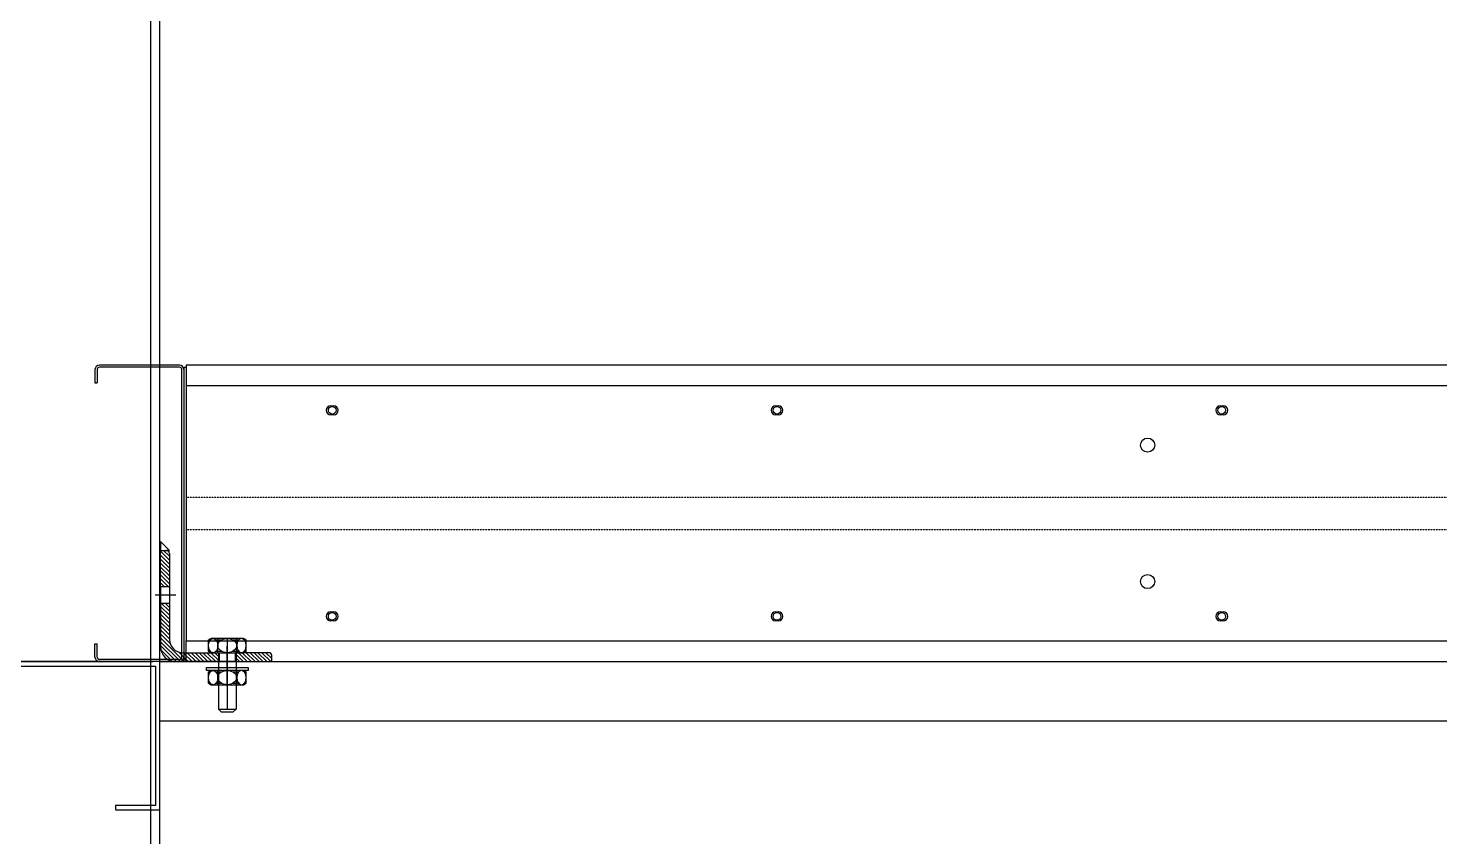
# Model space of a CAD drawing. Header units: millimetres. Extents: x -198529 to 244266, y -64 to 158464.
# Drawn here: x -170034 to -169082, y 110572 to 111117 of the extents above; entities that cross this region are included whole.
import ezdxf

# ---------------------------------------------------------------- set-up
doc = ezdxf.new("R2010")
doc.units = ezdxf.units.MM
for name, pattern in [('HIDDEN', [0.2, 0.1, -0.1]), ('HIDDEN2', [4.7625, 3.175, -1.5875]), ('X-HL-AR-F1-SEC-00-01$0$DASHED2', [0.375, 0.25, -0.125])]:
    doc.linetypes.add(name, pattern=pattern)
for name, color, linetype in [('0-DCC', 30, 'Continuous'), ('0-DCC-STRUC', 180, 'Continuous'), ('0-DCC-STRUC-T', 4, 'Continuous'), ('ANGEL STEEL_75x75x3.0', 22, 'Continuous'), ('BOLTS', 3, 'Continuous'), ('K-CEIL-DCC-RACK', 10, 'Continuous')]:
    doc.layers.add(name, color=color, linetype=linetype)
pattern_1 = [(45, (70645.0448, 93964.8255), (-1.325825215, 1.325825215), [])]

# ---------------------------------------------------------------- blocks, each defined once
blk = doc.blocks.new('DCC2850x2300(右)水平')
at = {"color": 0, "linetype": 'Continuous'}
for p, q in [((52351.27, -142094.53), (52297.27, -142094.53)), ((55002.77, -142094.53), (52355.77, -142094.53)), ((52355.77, -142094.53), (52355.77, -142108.53)), ((52294.27, -142097.53), (52294.27, -142106.53)), ((52295.77, -142097.53), (52295.77, -142106.53)), ((52351.27, -142096.03), (52297.27, -142096.03)), ((52352.77, -142291.53), (52352.77, -142097.53)), ((52354.27, -142096.03), (52355.77, -142096.03)), ((52354.27, -142096.03), (52354.27, -142293.03)), ((52294.27, -142106.53), (52295.77, -142106.53)), ((55002.77, -142108.53), (52355.77, -142108.53)), ((52355.77, -142108.53), (52355.77, -142280.53)), ((52453.27, -142122.03), (52455.27, -142122.03)), ((52753.27, -142122.03), (52755.27, -142122.03)), ((53053.27, -142122.03), (53055.27, -142122.03)), ((52455.27, -142128.03), (52453.27, -142128.03)), ((52755.27, -142128.03), (52753.27, -142128.03)), ((53055.27, -142128.03), (53053.27, -142128.03)), ((52453.27, -142261.03), (52455.27, -142261.03)), ((52753.27, -142261.03), (52755.27, -142261.03)), ((53053.27, -142261.03), (53055.27, -142261.03)), ((52455.27, -142267.03), (52453.27, -142267.03)), ((52755.27, -142267.03), (52753.27, -142267.03)), ((53055.27, -142267.03), (53053.27, -142267.03)), ((52294.27, -142282.53), (52295.77, -142282.53)), ((52294.27, -142291.53), (52294.27, -142282.53)), ((52295.77, -142291.53), (52295.77, -142282.53)), ((52355.77, -142280.53), (55002.77, -142280.53)), ((52355.77, -142294.53), (52355.77, -142280.53)), ((52351.27, -142293.03), (52297.27, -142293.03)), ((52351.27, -142294.53), (52297.27, -142294.53)), ((52354.27, -142293.03), (52355.77, -142293.03)), ((52355.77, -142294.53), (55002.77, -142294.53))]:
    blk.add_line(p, q, dxfattribs=at)
at = {"color": 0, "linetype": 'HIDDEN'}
for p, q in [((52355.77, -142183.53), (55004.27, -142183.53)), ((52355.77, -142205.53), (55004.27, -142205.53))]:
    blk.add_line(p, q, dxfattribs=at)
at = {"color": 0, "linetype": 'Continuous'}
for centre, radius in [((52454.27, -142125.03), 2.6), ((52754.27, -142125.03), 2.6), ((53054.27, -142125.03), 2.6), ((53004.27, -142148.53), 4.77), ((53004.27, -142240.53), 4.77), ((52454.27, -142264.03), 2.6), ((52754.27, -142264.03), 2.6), ((53054.27, -142264.03), 2.6)]:
    blk.add_circle(centre, radius, dxfattribs=at)
for centre, radius, start, end in [((52297.27, -142097.53), 3, 90, 180), ((52351.27, -142097.53), 3, 0, 90), ((52297.27, -142097.53), 1.5, 90, 180), ((52351.27, -142097.53), 1.5, 0, 90), ((52453.27, -142125.03), 3, 90, 270), ((52455.27, -142125.03), 3, 270, 90), ((52753.27, -142125.03), 3, 90, 270), ((52755.27, -142125.03), 3, 270, 90), ((53053.27, -142125.03), 3, 90, 270), ((53055.27, -142125.03), 3, 270, 90), ((52453.27, -142264.03), 3, 90, 270), ((52455.27, -142264.03), 3, 270, 90), ((52753.27, -142264.03), 3, 90, 270), ((52755.27, -142264.03), 3, 270, 90), ((53053.27, -142264.03), 3, 90, 270), ((53055.27, -142264.03), 3, 270, 90), ((52297.27, -142291.53), 3, 180, 270), ((52297.27, -142291.53), 1.5, 180, 270), ((52351.27, -142291.53), 3, 270, 0), ((52351.27, -142291.53), 1.5, 270, 0)]:
    blk.add_arc(centre, radius, start, end, dxfattribs=at)
blk = doc.blocks.new('H-方柱-200x8-X8')
blk.add_lwpolyline([(-100, -1190), (100, -1190), (100, 4860.48), (-100, 4860.48)], close=True)
at = {"linetype": 'HIDDEN2', "ltscale": 0.1}
blk.add_lwpolyline([(-94, -1190), (94, -1190), (94, 4860.48), (-94, 4860.48)], close=True, dxfattribs=at)
blk = doc.blocks.new('A$C2DBF4B5B')
h = blk.add_hatch()
h.set_pattern_fill('ANSI31', color=256, scale=15, style=0)
h.set_pattern_definition(pattern_1)
edge = h.paths.add_edge_path()
edge.add_line((39.5, 75), (10, 75))
edge.add_arc((10, 65), 10, 90, 180)
edge.add_line((0, 65), (0, 35.5))
edge.add_line((0, 35.5), (6, 35.5))
edge.add_line((6, 35.5), (6, 60))
edge.add_arc((15, 60), 9, 90, 180, ccw=False)
edge.add_line((15, 69), (39.5, 69))
edge.add_line((39.5, 69), (39.5, 75))
h = blk.add_hatch()
h.set_pattern_fill('ANSI31', color=256, scale=15, style=0)
h.set_pattern_definition(pattern_1)
edge = h.paths.add_edge_path()
edge.add_line((50.5, 69), (50.5, 75))
edge.add_line((50.5, 75), (75, 75))
edge.add_line((75, 75), (75, 71))
edge.add_arc((73, 71), 2, -90, 0, ccw=False)
edge.add_line((73, 69), (50.5, 69))
h = blk.add_hatch()
h.set_pattern_fill('ANSI31', color=256, scale=15, style=0)
h.set_pattern_definition(pattern_1)
edge = h.paths.add_edge_path()
edge.add_line((0, 24.5), (6, 24.5))
edge.add_line((6, 24.5), (6, 2))
edge.add_arc((4, 2), 2, -90, 0, ccw=False)
edge.add_line((4, 0), (0, 0))
edge.add_line((0, 0), (0, 24.5))
at = {"color": 8}
for p, q in [((45, 78.55), (45, 64.69)), ((-3.55, 30), (10.31, 30))]:
    blk.add_line(p, q, dxfattribs=at)
for p, q in [((39.5, 75), (10, 75)), ((39.5, 69), (15, 69)), ((50.5, 75), (39.5, 75)), ((39.5, 75), (39.5, 69)), ((50.5, 69), (39.5, 69)), ((50.5, 69), (50.5, 75)), ((50.5, 75), (75, 75)), ((73, 69), (50.5, 69)), ((75, 75), (75, 71)), ((0, 35.5), (0, 65)), ((6, 60), (6, 35.5)), ((0, 24.5), (0, 35.5)), ((6, 35.5), (0, 35.5)), ((6, 35.5), (6, 24.5)), ((0, 24.5), (6, 24.5)), ((0, 24.5), (0, 0)), ((6, 2), (6, 24.5)), ((0, 0), (4, 0))]:
    blk.add_line(p, q)
for centre, radius, start, end in [((10, 65), 10, 90, 180), ((15, 60), 9, 90, 180), ((73, 71), 2, 270, 0), ((4, 2), 2, 270, 0)]:
    blk.add_arc(centre, radius, start, end)
blk = doc.blocks.new('A$C4EA80240')
for p, q in [((2.55, 9.68), (1.32, 9.68)), ((10.16, 9.68), (6.43, 9.68)), ((7.67, 1.08), (7.67, 10.68)), ((21.6, 9.68), (17.87, 9.68)), ((20.36, 1.08), (20.36, 10.68)), ((26.72, 2.08), (26.72, 9.68)), ((2.55, 2.08), (1.32, 2.08)), ((10.13, 2.08), (6.43, 2.08)), ((21.6, 2.08), (17.9, 2.08))]:
    blk.add_line(p, q)
at = {"color": 8}
blk.add_line((14.02, 0), (14.02, 11.74), dxfattribs=at)
blk.add_lwpolyline([(28.04, 12.68), (0, 12.68), (0, 10.68), (28.04, 10.68)], close=True)
blk.add_lwpolyline([(25.48, 2.08), (26.72, 2.08), (24.98, 1.08), (3.05, 1.08), (1.32, 2.08), (1.32, 9.68), (3.05, 10.68), (24.98, 10.68), (26.72, 9.68), (25.48, 9.68)])
blk.add_ellipse((4.49, 5.88), major_axis=(0, 4.8), ratio=0.661547)
at = {"extrusion": (0, 0, -1)}
for centre, major_axis, ratio in [((14.02, 5.87), (6.36, 0), 0.753789), ((23.54, 5.88), (0, 4.8), 0.661547)]:
    blk.add_ellipse(centre, major_axis=major_axis, ratio=ratio, dxfattribs=at)
blk = doc.blocks.new('A$C147C6879')
at = {"layer": 'BOLTS'}
for p, q in [((9.6, 19.05), (0, 19.05)), ((8.6, 25.4), (1, 25.4)), ((1, 20.28), (1, 16.55)), ((8.6, 20.28), (8.6, 16.58)), ((0.02, 12.7), (47.6, 12.7)), ((9.6, 18.7), (47.6, 18.7)), ((49.6, 16.7), (47.6, 18.7)), ((47.6, 18.7), (47.6, 6.7)), ((49.6, 16.7), (49.6, 8.7)), ((9.6, 6.35), (0, 6.35)), ((1, 8.85), (1, 5.12)), ((1, 1.24), (1, 0)), ((8.6, 8.81), (8.6, 5.12)), ((8.6, 1.24), (8.6, 0)), ((9.6, 6.7), (47.6, 6.7)), ((47.6, 6.7), (49.6, 8.7))]:
    blk.add_line(p, q, dxfattribs=at)
blk.add_lwpolyline([(8.6, 24.16), (8.6, 25.4), (9.6, 23.66), (9.6, 1.73), (8.6, 0), (1, 0), (0, 1.73), (0, 23.66), (1, 25.4), (1, 24.16)], dxfattribs=at)
at = {"layer": 'BOLTS', "extrusion": (0, 0, -1)}
for centre, major_axis, ratio in [((4.8, 22.22), (-4.8, 0), 0.661547), ((4.81, 12.7), (0, 6.36), 0.753789)]:
    blk.add_ellipse(centre, major_axis=major_axis, ratio=ratio, dxfattribs=at)
at = {"layer": 'BOLTS'}
blk.add_ellipse((4.8, 3.18), major_axis=(-4.8, 0), ratio=0.661547, dxfattribs=at)

msp = doc.modelspace()

# ---------------------------------------------------------------- linework, layer by layer
at = {"layer": '0-DCC-STRUC', "linetype": 'X-HL-AR-F1-SEC-00-01$0$DASHED2'}
msp.add_lwpolyline([(-170142.54, 110593.01), (-170142.54, 110687.01), (-169948.54, 110687.01), (-169948.54, 110593.01), (-169975.54, 110593.01), (-169975.54, 110590.01), (-169945.54, 110590.01), (-169945.54, 110690.01), (-170145.54, 110690.01), (-170145.54, 110590.01), (-170115.54, 110590.01), (-170115.54, 110593.01), (-170142.54, 110593.01)], dxfattribs=at)
at = {"layer": '0-DCC-STRUC'}
for points in [[(-167195.66, 110490.01), (-169945.54, 110490.01), (-169945.54, 110690.01), (-167195.66, 110690.01)], [(-167195.66, 110530.01), (-169945.54, 110530.01), (-169945.54, 110650.01), (-167195.66, 110650.01)]]:
    msp.add_lwpolyline(points, close=True, dxfattribs=at)
at = {"layer": '0-DCC-STRUC-T'}
msp.add_lwpolyline([(-169945.09, 110771.01), (-169945.09, 110765.01), (-169939.09, 110765.01)], close=True, dxfattribs=at)
msp.add_solid([(-169945.09, 110771.01), (-169945.09, 110765.01), (-169939.09, 110765.01), (-169945.09, 110771.01)], dxfattribs=at)
at = {"layer": 'K-CEIL-DCC-RACK'}
msp.add_lwpolyline([(-170139.54, 110690.01), (-169950.25, 110690.01)], dxfattribs=at)

# ---------------------------------------------------------------- block references
at = {"layer": '0-DCC'}
msp.add_blockref('DCC2850x2300(右)水平', (-222283.57, 252984.54), dxfattribs=at)
at = {"layer": 'ANGEL STEEL_75x75x3.0', "rotation": 90}
msp.add_blockref('A$C2DBF4B5B', (-169870.09, 110690.01), dxfattribs=at)
at = {"layer": 'BOLTS', "xscale": -1, "rotation": 90}
msp.add_blockref('A$C147C6879', (-169887.39, 110705.61), dxfattribs=at)
at = {"layer": 'BOLTS', "color": 2, "xscale": -1}
msp.add_blockref('A$C4EA80240', (-169886.07, 110673.33), dxfattribs=at)
at = {"layer": 'K-CEIL-DCC-RACK'}
msp.add_blockref('H-方柱-200x8-X8', (-170045.54, 108049.53), dxfattribs=at)

doc.saveas('drawing.dxf')
